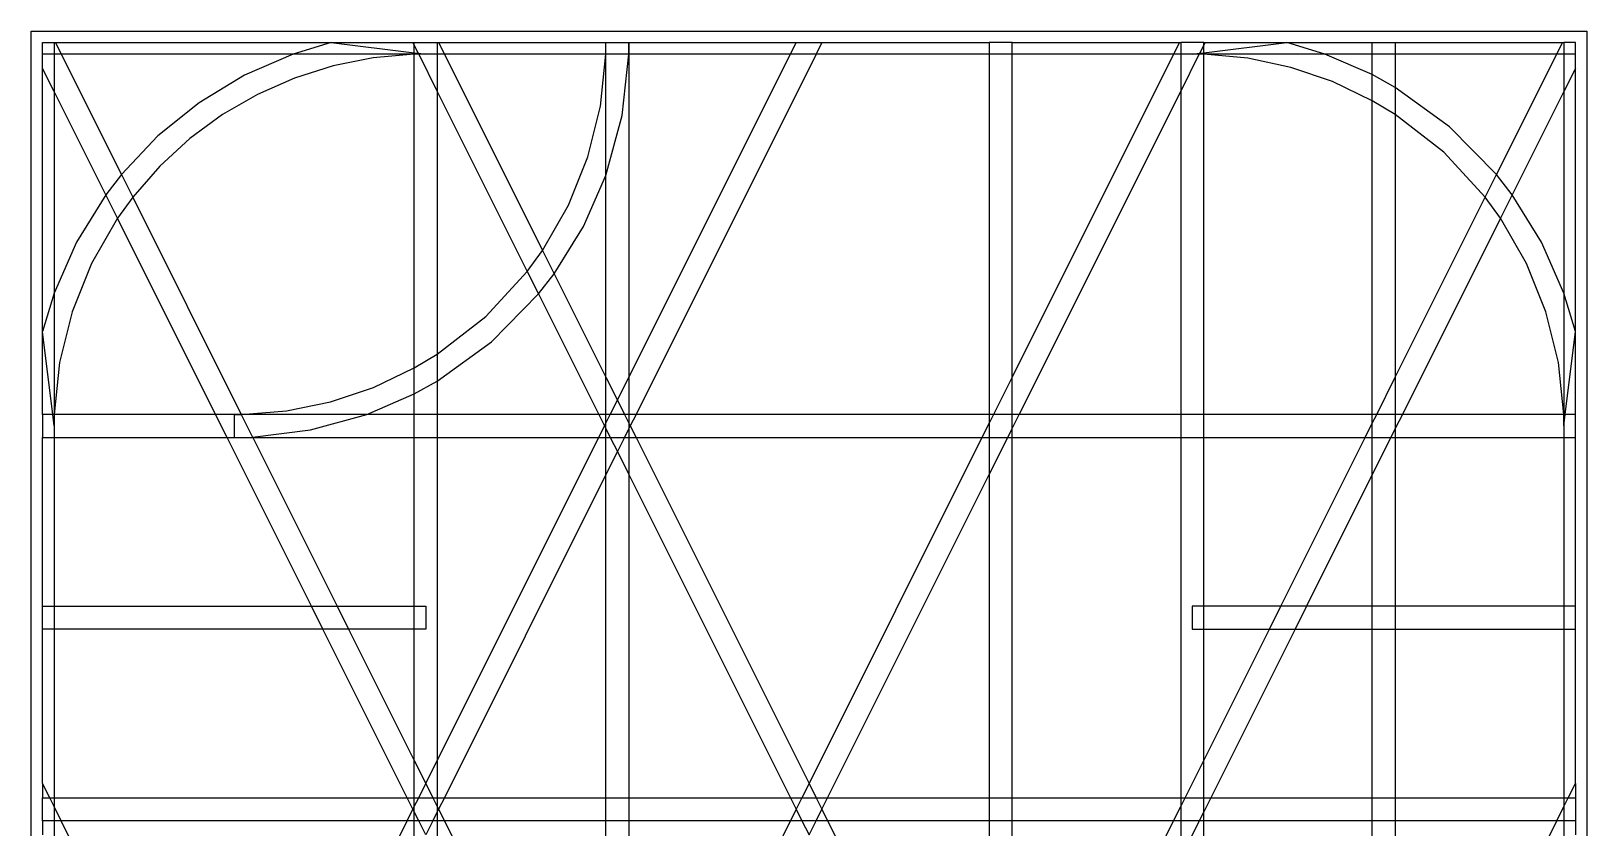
# Model space of a CAD drawing. Extents: x -36 to 36, y -54 to 318.
# Drawn here: x -36.1 to 36.1, y 16.9 to 53.9 of the extents above; entities that cross this region are included whole.
import ezdxf

# ---------------------------------------------------------------- set-up
doc = ezdxf.new("R2010")
doc.units = 0

msp = doc.modelspace()

# ---------------------------------------------------------------- linework, layer by layer
at = {"layer": 'Shape2DView'}
for p, q in [((-36.0888, 53.8669), (36.0888, 53.8669)), ((-36.0888, -53.8664), (-36.0888, 53.8669)), ((36.0888, 53.8669), (36.0888, -53.8664)), ((-35.5555, 53.3335), (-35.0222, 53.3335)), ((-35.5555, 52.8002), (-35.5555, 53.3335)), ((-35.0222, 52.8002), (-35.5555, 52.8002)), ((-35.5555, 52.141), (-35.5555, 52.8002)), ((-35.0222, 53.3335), (-35.0222, 52.8002)), ((-35.0222, 53.3335), (-34.9592, 53.3335)), ((-35.0222, 52.8002), (-35.0222, 51.0743)), ((-34.6926, 52.8002), (-35.0222, 52.8002)), ((-34.9592, 53.3335), (-34.6926, 52.8002)), ((-34.9592, 53.3335), (-22.1649, 53.3335)), ((-34.6926, 52.8002), (-31.899, 47.2129)), ((-23.9362, 52.8002), (-34.6926, 52.8002)), ((-23.9361, 52.8002), (-26.196502, 51.816781)), ((-18.3111, 52.8002), (-23.9362, 52.8002)), ((-22.1649, 53.3335), (-23.9361, 52.8002)), ((-22.1649, 53.3335), (-18.3741, 53.3335)), ((-22.1649, 53.3335), (-18.3111, 52.8651)), ((-18.3111, 52.7919), (-20.213969, 52.627299)), ((-18.3741, 53.3335), (-18.3111, 53.3335)), ((-18.3741, 53.3335), (-18.3111, 53.2077)), ((-18.3111, 53.3335), (-17.2445, 53.3335)), ((-18.3111, 53.2077), (-18.3111, 53.3335)), ((-18.3111, 52.8651), (-18.3111, 53.2077)), ((-18.3111, 53.2077), (-18.1287, 52.8429)), ((-18.3111, 52.8002), (-18.3111, 52.8651)), ((-18.3111, 52.8651), (-18.1287, 52.8429)), ((-18.3111, 52.792), (-18.3111, 52.8002)), ((-18.1074, 52.8002), (-18.3111, 52.8002)), ((-18.1057, 52.7971), (-18.3111, 52.7919)), ((-18.3111, 38.2486), (-18.3111, 52.792)), ((-18.1287, 52.8429), (-17.7778, 52.8002)), ((-18.1287, 52.8429), (-18.1074, 52.8002)), ((-17.7778, 52.8002), (-18.1074, 52.8002)), ((-18.1074, 52.8002), (-18.1058, 52.7971)), ((-18.1058, 52.7971), (-17.2445, 51.0743)), ((-17.7778, 52.8002), (-18.1057, 52.7971)), ((-17.2445, 52.8002), (-17.7778, 52.8002)), ((-17.2445, 53.3335), (-17.1814, 53.3335)), ((-17.2445, 53.3335), (-17.2445, 52.8002)), ((-16.9148, 52.8002), (-17.2445, 52.8002)), ((-17.2445, 52.8002), (-17.2445, 51.0743)), ((-17.1814, 53.3335), (-9.42221, 53.3335)), ((-17.1814, 53.3335), (-16.9148, 52.8002)), ((-9.43047, 52.8002), (-16.9148, 52.8002)), ((-16.9148, 52.8002), (-12.3644, 43.6994)), ((-9.675897, 50.386415), (-9.43046, 52.8001)), ((-9.42221, 52.8002), (-9.43047, 52.8002)), ((-9.43046, 52.8001), (-9.42221, 53.3336)), ((-9.42221, 53.3335), (-8.35555, 53.3335)), ((-9.42221, 52.8002), (-9.42221, 53.3335)), ((-8.36332, 52.8002), (-9.42221, 52.8002)), ((-9.42221, 47.1751), (-9.42221, 52.8002)), ((-8.671563, 49.946068), (-8.36328, 52.8003)), ((-8.35555, 52.8002), (-8.36332, 52.8002)), ((-8.36328, 52.8003), (-8.35551, 53.3336)), ((-8.35555, 53.3335), (-0.596284, 53.3335)), ((-8.35555, 53.3335), (-8.35555, 52.8002)), ((-0.862951, 52.8002), (-8.35555, 52.8002)), ((-8.35555, 37.815), (-0.862951, 52.8002)), ((-8.35555, 52.8002), (-8.35555, 37.815)), ((0.329618, 52.8002), (-8.02594, 36.0891)), ((-0.862951, 52.8002), (-0.596284, 53.3335)), ((0.329618, 52.8002), (-0.862951, 52.8002)), ((-0.596284, 53.3335), (0.596284, 53.3335)), ((0.596284, 53.3335), (0.329618, 52.8002)), ((8.35555, 52.8002), (0.329618, 52.8002)), ((0.596284, 53.3335), (8.35555, 53.3335)), ((9.42221, 53.3335), (8.35555, 53.3335)), ((8.35555, 53.3335), (8.35555, 52.8002)), ((9.42221, 52.8002), (8.35555, 52.8002)), ((8.35555, 52.8002), (8.35555, 36.0891)), ((9.42221, 53.3335), (17.1814, 53.3335)), ((9.42221, 52.8002), (9.42221, 53.3335)), ((16.9148, 52.8002), (9.42221, 52.8002)), ((9.42221, 37.815), (9.42221, 52.8002)), ((16.9148, 52.8002), (9.42221, 37.815)), ((17.1814, 53.3335), (16.9148, 52.8002)), ((17.2445, 52.8002), (16.9148, 52.8002)), ((17.1814, 53.3335), (17.2445, 53.3335)), ((18.3111, 53.3335), (17.2445, 53.3335)), ((17.2445, 53.3335), (17.2445, 52.8002)), ((17.7778, 52.8002), (17.2445, 52.8002)), ((17.2445, 52.8002), (17.2445, 51.0743)), ((17.2445, 51.0743), (18.1058, 52.7971)), ((17.7778, 52.8002), (18.1287, 52.8429)), ((18.1058, 52.7971), (17.7778, 52.8002)), ((18.1074, 52.8002), (17.7778, 52.8002)), ((18.1058, 52.7971), (18.1074, 52.8002)), ((18.3111, 52.7919), (18.1058, 52.7971)), ((18.1074, 52.8002), (18.1287, 52.8429)), ((18.3111, 52.8002), (18.1074, 52.8002)), ((18.1287, 52.8429), (18.3111, 53.2077)), ((18.1287, 52.8429), (18.3111, 52.8651)), ((18.3111, 53.3335), (18.3741, 53.3335)), ((18.3111, 53.2077), (18.3111, 53.3335)), ((18.3111, 53.2077), (18.3741, 53.3335)), ((18.3111, 52.8651), (22.1649, 53.3335)), ((18.3111, 52.8651), (18.3111, 53.2077)), ((18.3111, 52.8002), (18.3111, 52.8651)), ((23.9361, 52.8002), (18.3111, 52.8002)), ((18.3111, 52.792), (18.3111, 52.8002)), ((18.3111, 36.0891), (18.3111, 52.792)), ((20.352443, 52.606874), (18.3111, 52.7919)), ((18.3741, 53.3335), (22.1649, 53.3335)), ((22.1649, 53.3335), (26.1333, 53.3335)), ((23.9361, 52.8002), (22.1649, 53.3335)), ((26.1333, 52.8002), (23.9361, 52.8002)), ((26.1333, 51.8494), (23.9361, 52.8002)), ((26.1333, 53.3335), (27.2, 53.3335)), ((26.1333, 52.8002), (26.1333, 53.3335)), ((27.2, 52.8002), (26.1333, 52.8002)), ((26.1333, 51.8494), (26.1333, 52.8002)), ((27.2, 53.3335), (34.9592, 53.3335)), ((27.2, 53.3335), (27.2, 52.8002)), ((34.6926, 52.8002), (27.2, 52.8002)), ((27.2, 52.8002), (27.2, 51.2566)), ((31.899, 47.2129), (34.6926, 52.8002)), ((34.6926, 52.8002), (34.9592, 53.3335)), ((35.0222, 52.8002), (34.6926, 52.8002)), ((34.9592, 53.3335), (35.0222, 53.3335)), ((35.5555, 53.3335), (35.0222, 53.3335)), ((35.0222, 53.3335), (35.0222, 52.8002)), ((35.5555, 52.8002), (35.0222, 52.8002)), ((35.0222, 52.8002), (35.0222, 51.0743)), ((35.5555, 52.8002), (35.5555, 53.3335)), ((35.5555, 52.141), (35.5555, 52.8002)), ((-35.0222, 51.0743), (-35.5555, 52.141)), ((-35.5555, 39.9429), (-35.5555, 52.141)), ((-22.070123, 52.257535), (-23.864346, 51.690329)), ((-20.213969, 52.627299), (-22.070123, 52.257535)), ((22.350504, 52.182839), (20.352443, 52.606874)), ((24.284412, 51.525534), (22.350504, 52.182839)), ((35.5555, 52.141), (35.0222, 51.0743)), ((35.5555, 39.9429), (35.5555, 52.141)), ((-26.196502, 51.816781), (-28.295307, 50.544985)), ((-23.864346, 51.690329), (-25.581424, 50.933402)), ((26.1333, 50.6407), (24.284412, 51.525534)), ((27.1999, 51.2567), (26.1333, 51.8494)), ((26.1333, 50.6407), (26.1333, 51.8494)), ((29.721778, 49.435108), (27.1999, 51.2567)), ((27.2, 51.2566), (27.2, 49.9985)), ((-35.0222, 51.0743), (-35.0222, 41.7141)), ((-32.6229, 46.2757), (-35.0222, 51.0743)), ((-28.295307, 50.544985), (-30.205208, 49.003971)), ((-25.581424, 50.933402), (-27.206143, 49.994475)), ((-17.2445, 51.0743), (-13.0704, 42.7263)), ((-17.2445, 51.0743), (-17.2445, 38.8908)), ((9.75183, 36.0891), (17.2445, 51.0743)), ((17.2445, 51.0743), (17.2445, 36.0891)), ((27.2, 49.9984), (26.1333, 50.6407)), ((26.1333, 36.0891), (26.1333, 50.6407)), ((35.0222, 51.0743), (32.6229, 46.2757)), ((35.0222, 51.0743), (35.0222, 41.7141)), ((-27.206143, 49.994475), (-28.723288, 48.881268)), ((-10.254032, 48.042327), (-9.675897, 50.386415)), ((-9.42217, 47.1751), (-8.671563, 49.946068)), ((27.2, 49.9985), (27.2, 37.815)), ((29.445623, 48.253377), (27.2, 49.9984)), ((31.8989, 47.2129), (29.721778, 49.435108)), ((-30.205208, 49.003971), (-31.8989, 47.2129)), ((-28.723288, 48.881268), (-30.117645, 47.601503)), ((-11.153865, 45.80195), (-10.254032, 48.042327)), ((31.3739, 46.163), (29.445623, 48.253377)), ((-31.8989, 47.2129), (-32.6228, 46.2758)), ((-31.899, 47.2129), (-31.3739, 46.163)), ((-30.117645, 47.601503), (-31.374, 46.1629)), ((-10.460493, 44.809515), (-9.42217, 47.1751)), ((-9.42221, 37.815), (-9.42221, 47.1751)), ((31.3739, 46.163), (31.899, 47.2129)), ((32.6228, 46.2758), (31.8989, 47.2129)), ((-32.6228, 46.2758), (-33.983749, 44.07984)), ((-32.08, 45.1899), (-32.6229, 46.2757)), ((32.6229, 46.2757), (32.08, 45.1899)), ((33.983749, 44.07984), (32.6228, 46.2758)), ((-31.374, 46.1629), (-32.08, 45.1898)), ((-31.3739, 46.163), (-26.3385, 36.0923)), ((-12.3644, 43.6994), (-11.153865, 45.80195)), ((27.2, 37.815), (31.3739, 46.163)), ((32.08, 45.1898), (31.3739, 46.163)), ((-32.08, 45.1898), (-33.290524, 43.087247)), ((-27.5296, 36.0891), (-32.08, 45.1899)), ((-11.8214, 42.6136), (-10.460493, 44.809515)), ((32.08, 45.1899), (27.5296, 36.0891)), ((33.290534, 43.087224), (32.08, 45.1898)), ((-33.983749, 44.07984), (-35.0221, 41.7142)), ((35.0221, 41.7142), (33.983749, 44.07984)), ((-13.0704, 42.7263), (-12.3644, 43.6994)), ((-12.3644, 43.6994), (-11.8215, 42.6135)), ((-33.290524, 43.087247), (-34.190347, 40.84687)), ((-14.998719, 40.635865), (-13.0704, 42.7263)), ((-13.0704, 42.7263), (-12.5455, 41.6764)), ((-12.5455, 41.6763), (-11.8214, 42.6136)), ((-11.8215, 42.6135), (-9.42221, 37.815)), ((34.190361, 40.846822), (33.290534, 43.087224)), ((-35.0221, 41.7142), (-35.5555, 39.9429)), ((-35.0222, 41.7141), (-35.0222, 36.0891)), ((-14.72258, 39.454151), (-12.5455, 41.6763)), ((-12.5455, 41.6764), (-9.75183, 36.0891)), ((35.5555, 39.9429), (35.0221, 41.7142)), ((35.0222, 41.7141), (35.0222, 36.0891)), ((-34.190347, 40.84687), (-34.768472, 38.502782)), ((-17.2444, 38.8908), (-14.998719, 40.635865)), ((34.768482, 38.502708), (34.190361, 40.846822)), ((-35.5555, 36.0891), (-35.5555, 39.9429)), ((-35.087, 36.0891), (-35.5555, 39.9429)), ((35.087, 36.0891), (35.5555, 39.9429)), ((35.5555, 36.0891), (35.5555, 39.9429)), ((-17.2444, 37.6326), (-14.72258, 39.454151)), ((-34.768472, 38.502782), (-35.0139, 36.0891)), ((-18.3111, 38.2486), (-17.2444, 38.8908)), ((-17.2445, 38.8908), (-17.2445, 37.6326)), ((35.0139, 36.089), (34.768482, 38.502708)), ((-20.20779, 37.344351), (-18.3111, 38.2486)), ((-18.3111, 37.0399), (-18.3111, 38.2486)), ((-18.311, 37.04), (-17.2444, 37.6326)), ((-17.2445, 37.6326), (-17.2445, 36.0891)), ((-9.42221, 37.815), (-8.88888, 36.7484)), ((-9.42221, 36.0891), (-9.42221, 37.815)), ((-8.88888, 36.7484), (-8.35555, 37.815)), ((-8.35555, 37.815), (-8.35555, 36.0891)), ((9.42221, 37.815), (8.55927, 36.0891)), ((9.42221, 36.0891), (9.42221, 37.815)), ((26.337, 36.0891), (27.2, 37.815)), ((27.2, 37.815), (27.2, 36.0891)), ((-22.19293, 36.679503), (-20.20779, 37.344351)), ((-20.5082, 36.0891), (-18.311, 37.04)), ((-18.3111, 36.0891), (-18.3111, 37.0399)), ((-35.5555, 36.0891), (-35.5555, 35.0224)), ((-35.087, 36.0891), (-35.5555, 36.0891)), ((-35.0222, 35.5557), (-35.087, 36.0891)), ((-35.0222, 36.0891), (-35.087, 36.0891)), ((-35.0222, 36.0891), (-35.0222, 35.5557)), ((-35.0139, 36.0891), (-35.0222, 36.0891)), ((-35.0139, 36.0891), (-35.0221, 35.5558)), ((-27.5296, 36.0891), (-35.0139, 36.0891)), ((-26.9962, 35.0224), (-27.5296, 36.0891)), ((-26.6666, 36.0891), (-27.5296, 36.0891)), ((-26.6667, 36.0891), (-26.3385, 36.0922)), ((-26.6666, 36.0891), (-26.6666, 35.0224)), ((-26.337, 36.0891), (-26.6666, 36.0891)), ((-26.3385, 36.0922), (-24.244005, 36.260103)), ((-26.3385, 36.0923), (-26.337, 36.0891)), ((-26.337, 36.0891), (-25.8136, 35.0424)), ((-20.5083, 36.0891), (-26.337, 36.0891)), ((-24.244005, 36.260103), (-22.19293, 36.679503)), ((-23.122093, 35.368763), (-20.5082, 36.0891)), ((-18.3111, 36.0891), (-20.5083, 36.0891)), ((-17.2445, 36.0891), (-18.3111, 36.0891)), ((-18.3111, 35.0224), (-18.3111, 36.0891)), ((-17.2445, 36.0891), (-17.2445, 35.0224)), ((-9.75183, 36.0891), (-17.2445, 36.0891)), ((-9.42221, 36.0891), (-9.75183, 36.0891)), ((-9.75183, 36.0891), (-9.48517, 35.5557)), ((-9.2185, 36.0891), (-9.42221, 36.0891)), ((-9.42221, 35.6817), (-9.42221, 36.0891)), ((-9.42221, 35.6817), (-9.2185, 36.0891)), ((-9.2185, 36.0891), (-8.88888, 36.7484)), ((-8.55927, 36.0891), (-9.2185, 36.0891)), ((-8.88888, 36.7484), (-8.55927, 36.0891)), ((-8.35555, 36.0891), (-8.55927, 36.0891)), ((-8.55927, 36.0891), (-8.35555, 35.6817)), ((-8.02594, 36.0891), (-8.35555, 36.0891)), ((-8.35555, 36.0891), (-8.35555, 35.6817)), ((-8.02594, 36.0891), (-8.2926, 35.5557)), ((8.35555, 36.0891), (-8.02594, 36.0891)), ((8.55927, 36.0891), (8.35555, 36.0891)), ((8.55927, 36.0891), (8.35555, 35.6817)), ((8.35555, 36.0891), (8.35555, 35.6817)), ((9.42221, 36.0891), (8.55927, 36.0891)), ((9.75183, 36.0891), (9.42221, 36.0891)), ((9.42221, 35.4299), (9.42221, 36.0891)), ((9.42221, 35.4299), (9.75183, 36.0891)), ((17.2445, 36.0891), (9.75183, 36.0891)), ((18.3111, 36.0891), (17.2445, 36.0891)), ((17.2445, 36.0891), (17.2445, 35.0224)), ((18.3111, 35.0224), (18.3111, 36.0891)), ((26.1333, 36.0891), (18.3111, 36.0891)), ((26.337, 36.0891), (26.1333, 36.0891)), ((26.1333, 35.6817), (26.337, 36.0891)), ((26.1333, 35.6817), (26.1333, 36.0891)), ((27.2, 36.0891), (26.337, 36.0891)), ((27.5296, 36.0891), (27.2, 35.4299)), ((27.5296, 36.0891), (27.2, 36.0891)), ((27.2, 36.0891), (27.2, 35.4299)), ((35.0139, 36.0891), (27.5296, 36.0891)), ((35.0222, 36.0891), (35.0139, 36.0891)), ((35.0221, 35.5558), (35.0139, 36.089)), ((35.0222, 35.5557), (35.087, 36.0891)), ((35.087, 36.0891), (35.0222, 36.0891)), ((35.0222, 36.0891), (35.0222, 35.5557)), ((35.5555, 36.0891), (35.087, 36.0891)), ((35.5555, 35.0224), (35.5555, 36.0891)), ((-35.0222, 35.5557), (-35.0222, 35.0224)), ((-25.8137, 35.0423), (-23.122093, 35.368763)), ((-9.75183, 35.0224), (-9.48517, 35.5557)), ((-9.48517, 35.5557), (-9.42221, 35.6817)), ((-9.48517, 35.5557), (-9.42221, 35.4299)), ((-9.42221, 35.4299), (-9.42221, 35.6817)), ((-9.42221, 35.4299), (-9.2185, 35.0224)), ((-9.42221, 35.0224), (-9.42221, 35.4299)), ((-8.35555, 35.4299), (-8.55927, 35.0224)), ((-8.35555, 35.6817), (-8.2926, 35.5557)), ((-8.35555, 35.6817), (-8.35555, 35.4299)), ((-8.2926, 35.5557), (-8.35555, 35.4299)), ((-8.35555, 35.4299), (-8.35555, 35.0224)), ((-8.2926, 35.5557), (-8.02594, 35.0224)), ((8.35555, 35.6817), (8.02594, 35.0224)), ((8.35555, 35.6817), (8.35555, 35.0224)), ((9.2185, 35.0224), (9.42221, 35.4299)), ((9.42221, 35.0224), (9.42221, 35.4299)), ((25.8037, 35.0224), (26.1333, 35.6817)), ((26.1333, 35.0224), (26.1333, 35.6817)), ((27.2, 35.4299), (26.9962, 35.0224)), ((27.2, 35.4299), (27.2, 35.0224)), ((35.0222, 35.5557), (35.0222, 35.0224)), ((-35.5555, 27.2002), (-35.5555, 35.0224)), ((-35.5555, 35.0224), (-35.0222, 35.0224)), ((-35.0222, 35.0224), (-35.0222, 27.2002)), ((-35.0222, 35.0224), (-26.9962, 35.0224)), ((-26.9962, 35.0224), (-26.6666, 35.0224)), ((-23.0852, 27.2002), (-26.9962, 35.0224)), ((-26.6666, 35.0224), (-25.8137, 35.0423)), ((-26.6666, 35.0224), (-25.8037, 35.0224)), ((-25.8136, 35.0424), (-25.8037, 35.0224)), ((-25.8037, 35.0224), (-21.8926, 27.2002)), ((-25.8037, 35.0224), (-18.3111, 35.0224)), ((-18.3111, 35.0224), (-17.2445, 35.0224)), ((-18.3111, 27.2002), (-18.3111, 35.0224)), ((-17.2445, 35.0224), (-17.2445, 20.0372)), ((-17.2445, 35.0224), (-9.75183, 35.0224)), ((-17.2445, 20.0372), (-9.75183, 35.0224)), ((-9.75183, 35.0224), (-9.42221, 35.0224)), ((-9.42221, 35.0224), (-9.2185, 35.0224)), ((-9.42221, 33.2965), (-9.42221, 35.0224)), ((-9.2185, 35.0224), (-8.55927, 35.0224)), ((-9.2185, 35.0224), (-8.88888, 34.3632)), ((-8.55927, 35.0224), (-8.88888, 34.3632)), ((-8.55927, 35.0224), (-8.35555, 35.0224)), ((-8.35555, 35.0224), (-8.02594, 35.0224)), ((-8.35555, 35.0224), (-8.35555, 33.2965)), ((-8.02594, 35.0224), (8.02594, 35.0224)), ((-8.02594, 35.0224), (0, 18.9706)), ((8.02594, 35.0224), (0, 18.9706)), ((8.02594, 35.0224), (8.35555, 35.0224)), ((8.35555, 35.0224), (9.2185, 35.0224)), ((8.35555, 33.2965), (9.2185, 35.0224)), ((8.35555, 35.0224), (8.35555, 33.2965)), ((9.2185, 35.0224), (9.42221, 35.0224)), ((9.42221, 35.0224), (17.2445, 35.0224)), ((9.42221, 18.3114), (9.42221, 35.0224)), ((17.2445, 35.0224), (18.3111, 35.0224)), ((17.2445, 35.0224), (17.2445, 18.3114)), ((18.3111, 35.0224), (25.8037, 35.0224)), ((18.3111, 27.2002), (18.3111, 35.0224)), ((21.8926, 27.2002), (25.8037, 35.0224)), ((25.8037, 35.0224), (26.1333, 35.0224)), ((26.9962, 35.0224), (26.1333, 33.2965)), ((26.1333, 35.0224), (26.9962, 35.0224)), ((26.1333, 33.2965), (26.1333, 35.0224)), ((26.9962, 35.0224), (27.2, 35.0224)), ((27.2, 35.0224), (35.0222, 35.0224)), ((27.2, 35.0224), (27.2, 27.2002)), ((35.0222, 35.0224), (35.5555, 35.0224)), ((35.0222, 35.0224), (35.0222, 27.2002)), ((35.5555, 27.2002), (35.5555, 35.0224)), ((-8.88888, 34.3632), (-9.42221, 33.2965)), ((-8.88888, 34.3632), (-8.35555, 33.2965)), ((-9.42221, 33.2965), (-16.9148, 18.3114)), ((-9.42221, 18.3114), (-9.42221, 33.2965)), ((-8.35555, 33.2965), (-0.862951, 18.3114)), ((-8.35555, 33.2965), (-8.35555, 18.3114)), ((0.862951, 18.3114), (8.35555, 33.2965)), ((8.35555, 33.2965), (8.35555, 18.3114)), ((26.1333, 33.2965), (23.0852, 27.2002)), ((26.1333, 27.2002), (26.1333, 33.2965)), ((-35.5555, 26.1336), (-35.5555, 27.2002)), ((-35.5555, 27.2002), (-35.0222, 27.2002)), ((-35.0222, 27.2002), (-35.0222, 26.1336)), ((-35.0222, 27.2002), (-23.0852, 27.2002)), ((-22.5519, 26.1336), (-23.0852, 27.2002)), ((-23.0852, 27.2002), (-21.8926, 27.2002)), ((-21.8926, 27.2002), (-21.3592, 26.1336)), ((-21.8926, 27.2002), (-18.3111, 27.2002)), ((-18.3111, 26.1336), (-18.3111, 27.2002)), ((-18.3111, 27.2002), (-17.7778, 27.2002)), ((-17.7778, 27.2002), (-17.7778, 26.1336)), ((18.3111, 27.2002), (17.7778, 27.2002)), ((17.7778, 27.2002), (17.7778, 26.1336)), ((18.3111, 26.1336), (18.3111, 27.2002)), ((21.8926, 27.2002), (18.3111, 27.2002)), ((21.3592, 26.1336), (21.8926, 27.2002)), ((23.0852, 27.2002), (21.8926, 27.2002)), ((23.0852, 27.2002), (22.5519, 26.1336)), ((26.1333, 27.2002), (23.0852, 27.2002)), ((27.2, 27.2002), (26.1333, 27.2002)), ((26.1333, 26.1336), (26.1333, 27.2002)), ((35.0222, 27.2002), (27.2, 27.2002)), ((27.2, 27.2002), (27.2, 26.1336)), ((35.5555, 27.2002), (35.0222, 27.2002)), ((35.0222, 27.2002), (35.0222, 26.1336)), ((35.5555, 26.1336), (35.5555, 27.2002)), ((-35.5555, 18.9706), (-35.5555, 26.1336)), ((-35.0222, 26.1336), (-35.5555, 26.1336)), ((-35.0222, 26.1336), (-35.0222, 18.3114)), ((-22.5519, 26.1336), (-35.0222, 26.1336)), ((-21.3592, 26.1336), (-22.5519, 26.1336)), ((-18.6407, 18.3114), (-22.5519, 26.1336)), ((-21.3592, 26.1336), (-18.3111, 20.0372)), ((-18.3111, 26.1336), (-21.3592, 26.1336)), ((-17.7778, 26.1336), (-18.3111, 26.1336)), ((-18.3111, 20.0372), (-18.3111, 26.1336)), ((17.7778, 26.1336), (18.3111, 26.1336)), ((18.3111, 20.0372), (18.3111, 26.1336)), ((18.3111, 26.1336), (21.3592, 26.1336)), ((18.3111, 20.0372), (21.3592, 26.1336)), ((22.5519, 26.1336), (18.6407, 18.3114)), ((21.3592, 26.1336), (22.5519, 26.1336)), ((22.5519, 26.1336), (26.1333, 26.1336)), ((26.1333, 26.1336), (27.2, 26.1336)), ((26.1333, 18.3114), (26.1333, 26.1336)), ((27.2, 26.1336), (35.0222, 26.1336)), ((27.2, 26.1336), (27.2, 18.3114)), ((35.0222, 26.1336), (35.5555, 26.1336)), ((35.0222, 26.1336), (35.0222, 18.3114)), ((35.5555, 18.9706), (35.5555, 26.1336)), ((-18.3111, 18.3114), (-18.3111, 20.0372)), ((-18.3111, 20.0372), (-17.7778, 18.9706)), ((-17.7778, 18.9706), (-17.2445, 20.0372)), ((-17.2445, 20.0372), (-17.2445, 18.3114)), ((17.4481, 18.3114), (18.3111, 20.0372)), ((18.3111, 18.3114), (18.3111, 20.0372)), ((-35.5555, 18.9706), (-35.5555, 18.3114)), ((-35.2259, 18.3114), (-35.5555, 18.9706)), ((-18.1074, 18.3114), (-17.7778, 18.9706)), ((-17.7778, 18.9706), (-17.4481, 18.3114)), ((0, 18.9706), (-0.329618, 18.3114)), ((0, 18.9706), (0.329618, 18.3114)), ((35.2259, 18.3114), (35.5555, 18.9706)), ((35.5555, 18.9706), (35.5555, 18.3114)), ((-35.5555, 17.2447), (-35.5555, 18.3114)), ((-35.5555, 18.3114), (-35.2259, 18.3114)), ((-35.0222, 17.9039), (-35.2259, 18.3114)), ((-35.2259, 18.3114), (-35.0222, 18.3114)), ((-35.0222, 18.3114), (-35.0222, 17.9039)), ((-35.0222, 18.3114), (-18.6407, 18.3114)), ((-18.3741, 17.778), (-18.6407, 18.3114)), ((-18.6407, 18.3114), (-18.3111, 18.3114)), ((-18.3111, 17.9039), (-18.3111, 18.3114)), ((-18.3111, 17.9039), (-18.1074, 18.3114)), ((-18.3111, 18.3114), (-18.1074, 18.3114)), ((-18.1074, 18.3114), (-17.4481, 18.3114)), ((-17.4481, 18.3114), (-17.2445, 17.9039)), ((-17.4481, 18.3114), (-17.2445, 18.3114)), ((-17.2445, 18.3114), (-17.2445, 17.9039)), ((-17.2445, 18.3114), (-16.9148, 18.3114)), ((-16.9148, 18.3114), (-17.1814, 17.778)), ((-16.9148, 18.3114), (-9.42221, 18.3114)), ((-9.42221, 18.3114), (-8.35555, 18.3114)), ((-9.42221, 17.2447), (-9.42221, 18.3114)), ((-8.35555, 18.3114), (-0.862951, 18.3114)), ((-8.35555, 18.3114), (-8.35555, 17.2447)), ((-0.862951, 18.3114), (-0.329618, 18.3114)), ((-0.862951, 18.3114), (-0.596284, 17.778)), ((-0.329618, 18.3114), (-0.596284, 17.778)), ((-0.329618, 18.3114), (0.329618, 18.3114)), ((0.329618, 18.3114), (0.862951, 18.3114)), ((0.329618, 18.3114), (0.596284, 17.778)), ((0.596284, 17.778), (0.862951, 18.3114)), ((0.862951, 18.3114), (8.35555, 18.3114)), ((8.35555, 18.3114), (9.42221, 18.3114)), ((8.35555, 18.3114), (8.35555, 17.2447)), ((9.42221, 17.2447), (9.42221, 18.3114)), ((9.42221, 18.3114), (17.2445, 18.3114)), ((17.2445, 18.3114), (17.4481, 18.3114)), ((17.2445, 17.9039), (17.4481, 18.3114)), ((17.2445, 18.3114), (17.2445, 17.9039)), ((17.4481, 18.3114), (18.3111, 18.3114)), ((18.6407, 18.3114), (18.3111, 17.6521)), ((18.3111, 18.3114), (18.6407, 18.3114)), ((18.3111, 17.6521), (18.3111, 18.3114)), ((18.6407, 18.3114), (26.1333, 18.3114)), ((26.1333, 18.3114), (27.2, 18.3114)), ((26.1333, 17.2447), (26.1333, 18.3114)), ((27.2, 18.3114), (27.2, 17.2447)), ((27.2, 18.3114), (35.0222, 18.3114)), ((35.0222, 18.3114), (35.2259, 18.3114)), ((35.0222, 17.9039), (35.2259, 18.3114)), ((35.0222, 18.3114), (35.0222, 17.9039)), ((35.2259, 18.3114), (35.5555, 18.3114)), ((35.5555, 18.3114), (35.5555, 17.2447)), ((-35.0222, 17.9039), (-35.0222, 17.2447)), ((-34.6926, 17.2447), (-35.0222, 17.9039)), ((-18.6407, 17.2447), (-18.3741, 17.778)), ((-18.3741, 17.778), (-18.3111, 17.9039)), ((-18.3111, 17.6521), (-18.3741, 17.778)), ((-18.3111, 17.6521), (-18.3111, 17.9039)), ((-18.3111, 17.2447), (-18.3111, 17.6521)), ((-18.1074, 17.2447), (-18.3111, 17.6521)), ((-17.2445, 17.6521), (-17.4481, 17.2447)), ((-17.2445, 17.9039), (-17.2445, 17.6521)), ((-17.2445, 17.9039), (-17.1814, 17.778)), ((-17.1814, 17.778), (-17.2445, 17.6521)), ((-17.2445, 17.6521), (-17.2445, 17.2447)), ((-17.1814, 17.778), (-16.9148, 17.2447)), ((-0.596284, 17.778), (-0.862951, 17.2447)), ((-0.596284, 17.778), (-0.329618, 17.2447)), ((0.329618, 17.2447), (0.596284, 17.778)), ((0.596284, 17.778), (0.862951, 17.2447)), ((16.9148, 17.2447), (17.2445, 17.9039)), ((17.2445, 17.9039), (17.2445, 17.2447)), ((18.3111, 17.6521), (18.1074, 17.2447)), ((18.3111, 17.2447), (18.3111, 17.6521)), ((34.6926, 17.2447), (35.0222, 17.9039)), ((35.0222, 17.9039), (35.0222, 17.2447)), ((-35.5555, 17.2447), (-35.5555, 16.5854)), ((-35.0222, 17.2447), (-35.5555, 17.2447)), ((-35.0222, 17.2447), (-35.0222, 15.5187)), ((-34.6926, 17.2447), (-35.0222, 17.2447)), ((-28.8993, 5.65811), (-34.6926, 17.2447)), ((-18.6407, 17.2447), (-34.6926, 17.2447)), ((-22.9203, 8.68551), (-18.6407, 17.2447)), ((-18.3111, 17.2447), (-18.6407, 17.2447)), ((-18.3111, 15.5187), (-18.3111, 17.2447)), ((-18.1074, 17.2447), (-18.3111, 17.2447)), ((-17.7778, 16.5854), (-18.1074, 17.2447)), ((-17.4481, 17.2447), (-18.1074, 17.2447)), ((-17.4481, 17.2447), (-17.7778, 16.5854)), ((-17.2445, 17.2447), (-17.4481, 17.2447)), ((-17.2445, 17.2447), (-17.2445, 15.5187)), ((-16.9148, 17.2447), (-17.2445, 17.2447)), ((-16.9148, 17.2447), (-13.0037, 9.42246)), ((-9.42221, 17.2447), (-16.9148, 17.2447)), ((-8.35555, 17.2447), (-9.42221, 17.2447)), ((-9.42221, 9.42246), (-9.42221, 17.2447)), ((-0.862951, 17.2447), (-8.35555, 17.2447)), ((-8.35555, 17.2447), (-8.35555, 9.42246)), ((-0.862951, 17.2447), (-4.77405, 9.42246)), ((-0.329618, 17.2447), (-0.862951, 17.2447)), ((0.329618, 17.2447), (-0.329618, 17.2447)), ((-0.329618, 17.2447), (0, 16.5854)), ((0, 16.5854), (0.329618, 17.2447)), ((0.862951, 17.2447), (0.329618, 17.2447)), ((8.35555, 17.2447), (0.862951, 17.2447)), ((0.862951, 17.2447), (4.77405, 9.42246)), ((9.42221, 17.2447), (8.35555, 17.2447)), ((8.35555, 17.2447), (8.35555, 9.42246)), ((16.9148, 17.2447), (9.42221, 17.2447)), ((9.42221, 9.42246), (9.42221, 17.2447)), ((13.0037, 9.42246), (16.9148, 17.2447)), ((17.2445, 17.2447), (16.9148, 17.2447)), ((18.1074, 17.2447), (17.2445, 17.2447)), ((18.1074, 17.2447), (17.2445, 15.5187)), ((17.2445, 17.2447), (17.2445, 15.5187)), ((18.3111, 17.2447), (18.1074, 17.2447)), ((26.1333, 17.2447), (18.3111, 17.2447)), ((18.3111, 9.4147), (18.3111, 17.2447)), ((27.2, 17.2447), (26.1333, 17.2447)), ((26.1333, 7.40496), (26.1333, 17.2447)), ((34.6926, 17.2447), (27.2, 17.2447)), ((27.2, 17.2447), (27.2, 6.81227)), ((28.8993, 5.65811), (34.6926, 17.2447)), ((35.0222, 17.2447), (34.6926, 17.2447)), ((35.5555, 17.2447), (35.0222, 17.2447)), ((35.0222, 17.2447), (35.0222, 15.5187)), ((35.5555, 17.2447), (35.5555, 16.5854))]:
    msp.add_line(p, q, dxfattribs=at)

doc.saveas('drawing.dxf')
